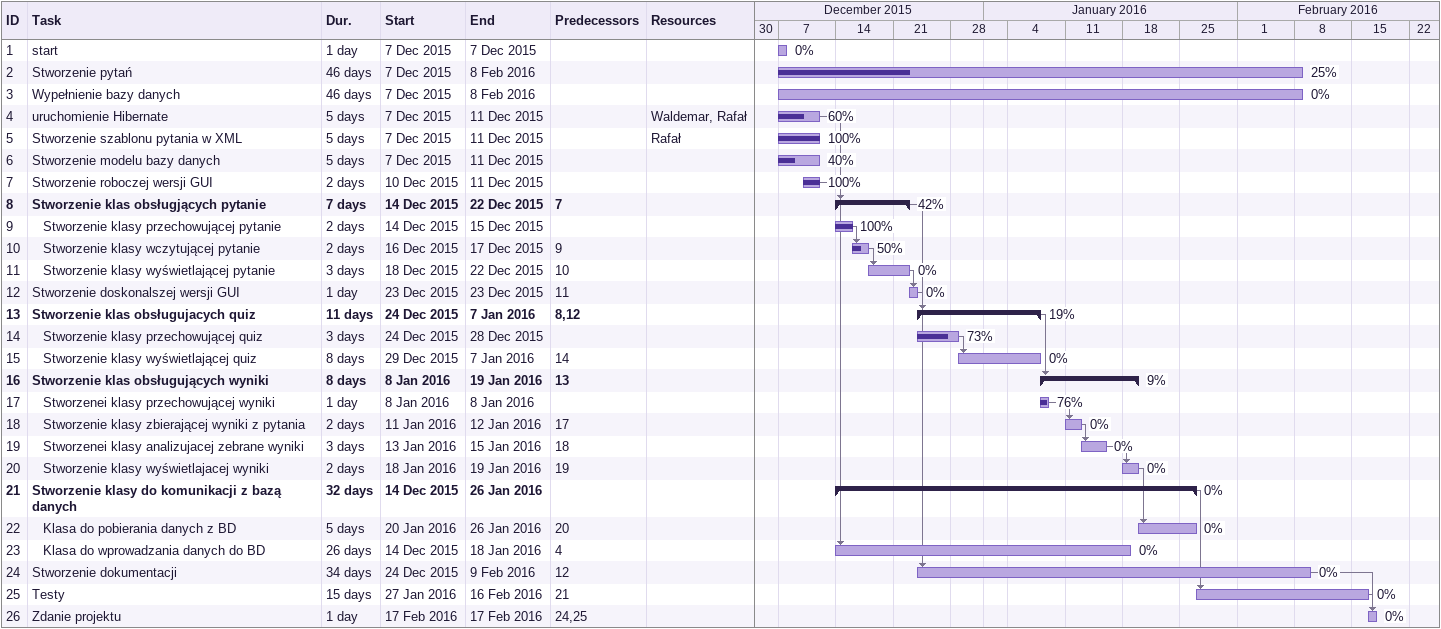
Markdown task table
| ID | Level | Task | Duration | Start | Finish | Predecessors | Resources | % complete |
|---|---|---|---|---|---|---|---|---|
| 1 | 1 | start | 1d | 2015-12-07 | 2015-12-07 |  |  | 0 |
| 2 | 1 | Stworzenie pytań | 46d | 2015-12-07 | 2016-02-08 |  |  | 25 |
| 3 | 1 | Wypełnienie bazy danych | 46d | 2015-12-07 | 2016-02-08 |  |  | 0 |
| 4 | 1 | uruchomienie Hibernate | 5d | 2015-12-07 | 2015-12-11 |  | Waldemar, Rafał | 60 |
| 5 | 1 | Stworzenie szablonu pytania w XML | 5d | 2015-12-07 | 2015-12-11 |  | Rafał | 100 |
| 6 | 1 | Stworzenie modelu bazy danych | 5d | 2015-12-07 | 2015-12-11 |  |  | 40 |
| 7 | 1 | Stworzenie roboczej wersji GUI | 2d | 2015-12-10 | 2015-12-11 |  |  | 100 |
| 8 | 1 | **Stworzenie klas obsługjących pytanie** | 7d | 2015-12-14 | 2015-12-22 | 7 |  | 42 |
| 9 | 2 | Stworzenie klasy przechowującej pytanie | 2d | 2015-12-14 | 2015-12-15 |  |  | 100 |
| 10 | 2 | Stworzenie klasy wczytującej pytanie | 2d | 2015-12-16 | 2015-12-17 | 9 |  | 50 |
| 11 | 2 | Stworzenie klasy wyświetlającej pytanie | 3d | 2015-12-18 | 2015-12-22 | 10 |  | 0 |
| 12 | 1 | Stworzenie doskonalszej wersji GUI | 1d | 2015-12-23 | 2015-12-23 | 11 |  | 0 |
| 13 | 1 | **Stworzenie klas obsługujacych quiz** | 11d | 2015-12-24 | 2016-01-07 | 8, 12 |  | 19 |
| 14 | 2 | Stworzenie klasy przechowującej quiz | 3d | 2015-12-24 | 2015-12-28 |  |  | 73 |
| 15 | 2 | Stworzenie klasy wyświetlającej quiz | 8d | 2015-12-29 | 2016-01-07 | 14 |  | 0 |
| 16 | 1 | **Stworzenie klas obsługujących wyniki** | 8d | 2016-01-08 | 2016-01-19 | 13 |  | 9 |
| 17 | 2 | Stworzenei klasy przechowującej wyniki | 1d | 2016-01-08 | 2016-01-08 |  |  | 76 |
| 18 | 2 | Stworzenie klasy zbierającej wyniki z pytania | 2d | 2016-01-11 | 2016-01-12 | 17 |  | 0 |
| 19 | 2 | Stworzenei klasy analizujacej zebrane wyniki | 3d | 2016-01-13 | 2016-01-15 | 18 |  | 0 |
| 20 | 2 | Stworzenie klasy wyświetlajacej wyniki | 2d | 2016-01-18 | 2016-01-19 | 19 |  | 0 |
| 21 | 1 | **Stworzenie klasy do komunikacji z bazą danych** | 32d | 2015-12-14 | 2016-01-26 |  |  | 0 |
| 22 | 2 | Klasa do pobierania danych z BD | 5d | 2016-01-20 | 2016-01-26 | 20 |  | 0 |
| 23 | 2 | Klasa do wprowadzania danych do BD | 26d | 2015-12-14 | 2016-01-18 | 4 |  | 0 |
| 24 | 1 | Stworzenie dokumentacji | 34d | 2015-12-24 | 2016-02-09 | 12 |  | 0 |
| 25 | 1 | Testy | 15d | 2016-01-27 | 2016-02-16 | 21 |  | 0 |
| 26 | 1 | Zdanie projektu | 1d | 2016-02-17 | 2016-02-17 | 24, 25 |  | 0 |
